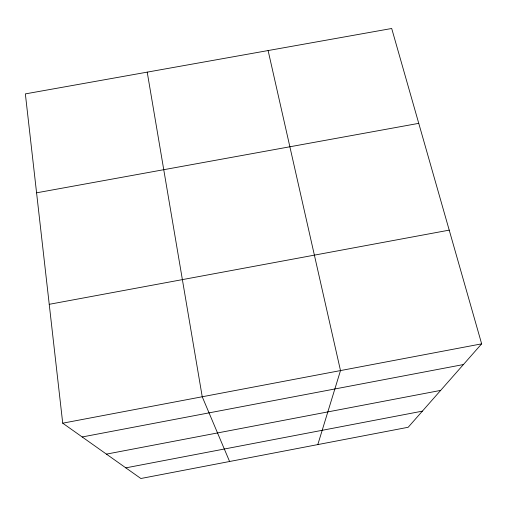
<?xml version="1.0" encoding="UTF-8"?>
<svg xmlns="http://www.w3.org/2000/svg" width="507" height="507" viewBox="0 0 507 507"><rect width="100%" height="100%" fill="white"/><g stroke="black" fill="none" stroke-linecap="round" stroke-linejoin="round"><path stroke-width="0.76" d="M317.813 444.588L340.495 370.579L268.114 50.554M481.65 343.847L408.179 427.268L140.864 478.507L62.722 423.187L25.35 93.89L391.696 28.493L481.65 343.847L62.722 423.187M106.426 454.126L440.646 390.403M125.818 467.86L422.375 411.145M82.191 436.971L463.411 364.552M49.23 304.314L449.215 230.134M36.58 192.818L418.75 123.347M229.595 461.503L202.236 396.766L147.214 72.133"/></g></svg>
